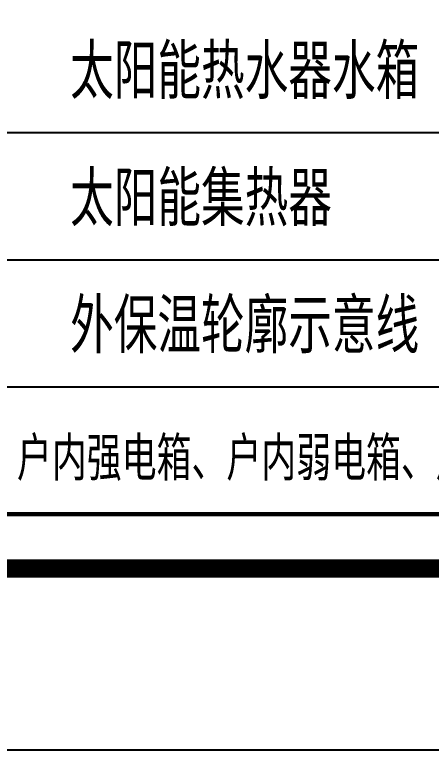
# Model space of a CAD drawing. Extents: x -518115 to 389031, y -231062 to 1628073.
# Drawn here: x 9771 to 12062, y 256415 to 260463 of the extents above; entities that cross this region are included whole.
import ezdxf

# ---------------------------------------------------------------- set-up
doc = ezdxf.new("R2010")
doc.units = 0
doc.header["$LTSCALE"] = 1000
doc.header["$MEASUREMENT"] = 0
for name, color, linetype in [('C-Sheet-图框', 101, 'Continuous'), ('PUB_TEXT', 4, 'Continuous'), ('图框', 140, 'Continuous')]:
    doc.layers.add(name, color=color, linetype=linetype)
doc.styles.add('房间名称', font='TSSDENG', dxfattribs={"width": 0.8, "bigfont": 'HZTXT'})

# ---------------------------------------------------------------- blocks, each defined once
blk = doc.blocks.new('TK')
at = {"layer": '图框'}
blk.add_lwpolyline([(465375, 548713.7), (549475, 548713.7), (549475, 489313.7), (465375, 489313.7)], close=True, dxfattribs=at)
blk.add_lwpolyline([(465375, 548713.7), (549475, 548713.7), (549475, 489313.7), (465375, 489313.7)], close=True, dxfattribs=at)
at = {"layer": '图框', "const_width": 100}
blk.add_lwpolyline([(548475, 490313.7), (548475, 547713.7), (467875, 547713.7), (467875, 490313.7)], close=True, dxfattribs=at)

msp = doc.modelspace()

# ---------------------------------------------------------------- linework, layer by layer
at = {"layer": 'C-Sheet-图框', "color": 0}
for p, q in [((1814.1, 259815.2), (15301, 259815.2)), ((1814.1, 259115.2), (15301, 259115.2)), ((1814.1, 258415.2), (15301, 258415.2))]:
    msp.add_line(p, q, dxfattribs=at)
at = {"layer": 'C-Sheet-图框', "color": 0, "const_width": 24}
msp.add_lwpolyline([(1814.1, 257715.2), (1814.1, 264715.2), (15301, 264715.2), (15301, 257715.2), (1814.1, 257715.2)], dxfattribs=at)

# ---------------------------------------------------------------- block references
msp.add_blockref('TK', (-466360.9, -232898.5))

# ---------------------------------------------------------------- texts
at = {"layer": 'PUB_TEXT', "style": '房间名称', "width": 0.8}
for s, height, p in [('太阳能热水器水箱', 300, (10076.2, 259999.8)), ('太阳能集热器', 300, (10076.2, 259299.8)), ('外保温轮廓示意线', 300, (10076.2, 258599.8)), ('户内强电箱、户内弱电箱、户内可视对讲机、户外可视对讲机', 240, (9783.6, 257899.8))]:
    msp.add_text(s, height=height, dxfattribs=at).set_placement(p)

doc.saveas('drawing.dxf')
